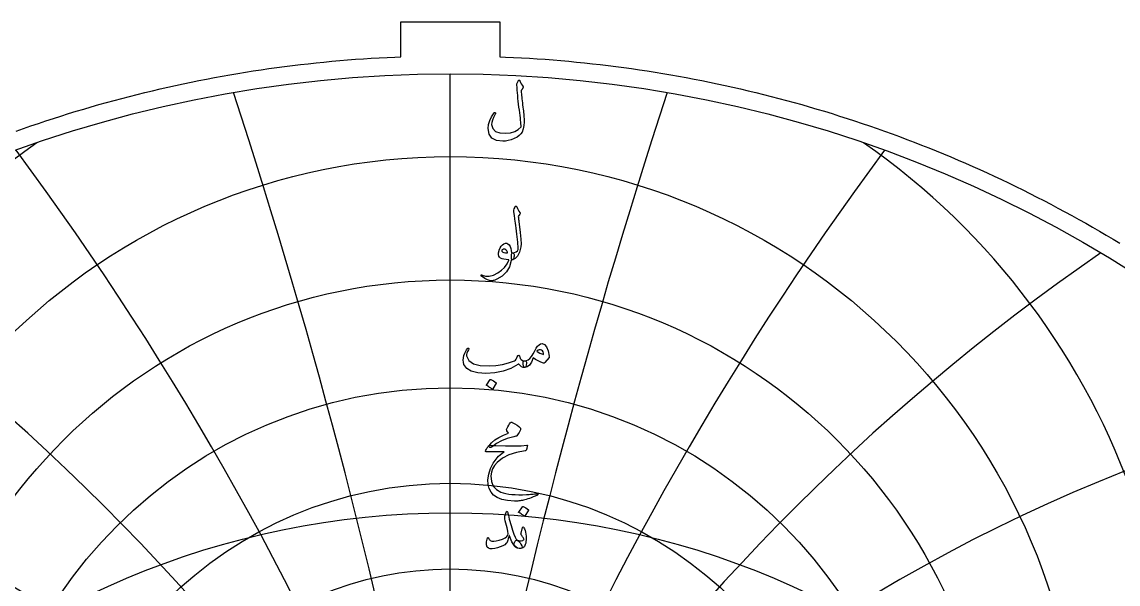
# Model space of a CAD drawing. Header units: millimetres. Extents: x -62 to 62, y -62 to 63.
# Drawn here: x -20.5 to 31.9, y 36.4 to 63.2 of the extents above; entities that cross this region are included whole.
import ezdxf

# ---------------------------------------------------------------- set-up
doc = ezdxf.new("R2010")
doc.units = ezdxf.units.MM
for name, color, linetype in [('CUT_OUTER', 1, 'Continuous'), ('ENGRAVE', 7, 'Continuous'), ('ENGRAVE_FINE', 8, 'Continuous'), ('TEXT', 5, 'Continuous')]:
    doc.layers.add(name, color=color, linetype=linetype)

msp = doc.modelspace()

# ---------------------------------------------------------------- linework, layer by layer
at = {"layer": 'CUT_OUTER'}
msp.add_lwpolyline([(-20.7566, 58.0109), (-20.4003, 58.1372), (-20.0432, 58.2612), (-19.6853, 58.3831), (-19.3267, 58.5028), (-18.9674, 58.6203), (-18.6073, 58.7356), (-18.2466, 58.8486), (-17.8852, 58.9595), (-17.5231, 59.0681), (-17.1603, 59.1745), (-16.7969, 59.2787), (-16.4328, 59.3807), (-16.0682, 59.4804), (-15.7029, 59.5778), (-15.3371, 59.6731), (-14.9706, 59.7661), (-14.6036, 59.8568), (-14.2361, 59.9453), (-13.868, 60.0315), (-13.4994, 60.1154), (-13.1303, 60.1971), (-12.7606, 60.2766), (-12.3906, 60.3537), (-12.02, 60.4286), (-11.649, 60.5012), (-11.2775, 60.5716), (-10.9057, 60.6396), (-10.5334, 60.7054), (-10.1607, 60.7689), (-9.7876, 60.8301), (-9.4142, 60.889), (-9.0404, 60.9456), (-8.6663, 61), (-8.2919, 61.052), (-7.9171, 61.1017), (-7.542, 61.1491), (-7.1667, 61.1943), (-6.7911, 61.2371), (-6.4152, 61.2776), (-6.0391, 61.3158), (-5.6627, 61.3517), (-5.2862, 61.3853), (-4.9094, 61.4166), (-4.5325, 61.4456), (-4.1554, 61.4722), (-3.7781, 61.4966), (-3.4007, 61.5186), (-3.0232, 61.5383), (-2.6455, 61.5557), (-2.3625, 61.567), (-2.3625, 63.2325), (2.3625, 63.2325), (2.3625, 61.567), (2.6455, 61.5557), (3.0232, 61.5383), (3.4007, 61.5186), (3.7781, 61.4966), (4.1554, 61.4722), (4.5325, 61.4456), (4.9094, 61.4166), (5.2862, 61.3853), (5.6627, 61.3517), (6.0391, 61.3158), (6.4152, 61.2776), (6.7911, 61.2371), (7.1667, 61.1943), (7.542, 61.1491), (7.9171, 61.1017), (8.2919, 61.052), (8.6663, 61), (9.0404, 60.9456), (9.4142, 60.889), (9.7876, 60.8301), (10.1607, 60.7689), (10.5334, 60.7054), (10.9057, 60.6396), (11.2775, 60.5716), (11.649, 60.5012), (12.02, 60.4286), (12.3906, 60.3537), (12.7606, 60.2766), (13.1303, 60.1971), (13.4994, 60.1154), (13.868, 60.0315), (14.2361, 59.9453), (14.6036, 59.8568), (14.9706, 59.7661), (15.3371, 59.6731), (15.7029, 59.5778), (16.0682, 59.4804), (16.4328, 59.3807), (16.7969, 59.2787), (17.1603, 59.1745), (17.5231, 59.0681), (17.8852, 58.9595), (18.2466, 58.8486), (18.6073, 58.7356), (18.9674, 58.6203), (19.3267, 58.5028), (19.6853, 58.3831), (20.0432, 58.2612), (20.4003, 58.1372), (20.7566, 58.0109), (21.1122, 57.8824), (21.4669, 57.7518), (21.8209, 57.619), (22.174, 57.484), (22.5263, 57.3469), (22.8778, 57.2076), (23.2284, 57.0661), (23.5781, 56.9225), (23.9269, 56.7768), (24.2748, 56.6289), (24.6218, 56.4789), (24.9679, 56.3267), (25.3131, 56.1725), (25.6573, 56.0161), (26.0005, 55.8576), (26.3427, 55.697), (26.684, 55.5344), (27.0242, 55.3696), (27.3635, 55.2027), (27.7017, 55.0338), (28.0388, 54.8628), (28.3749, 54.6897), (28.71, 54.5146), (29.0439, 54.3374), (29.3768, 54.1581), (29.7085, 53.9769), (30.0392, 53.7936), (30.3687, 53.6082), (30.6971, 53.4209), (31.0243, 53.2315), (31.3503, 53.0402), (31.6752, 52.8468), (31.9988, 52.6515)], dxfattribs=at)
at = {"layer": 'ENGRAVE'}
msp.add_lwpolyline([(0, -60.75), (0, 60.75)], dxfattribs=at)
for centre, radius in [((0, 0), 60.75), ((0, 26.6565), 30.1356), ((0, 24.7549), 26.1436), ((0, 23.22), 22.5259), ((0, 21.98), 19.1992), ((0, 0), 39.7663), ((0, 20.9827), 16.1)]:
    msp.add_circle(centre, radius, dxfattribs=at)
for centre, radius, start, end in [((0, 29.0253), 34.6141, 124.80163, 55.19837), ((0, 32.0053), 39.7351, 154.69046, 25.30954), ((0, 35.8091), 45.7239, 174.4344, 5.5656)]:
    msp.add_arc(centre, radius, start, end, dxfattribs=at)
at = {"layer": 'ENGRAVE_FINE'}
for centre, radius, start, end in [((-294.4032, -33.3679), 298.9448, 3.647737, 18.170939), ((-294.4032, -33.3679), 298.9448, 3.647737, 18.170939), ((294.4032, -33.3679), 298.9448, 161.829061, 176.352263), ((294.4032, -33.3679), 298.9448, 161.829061, 176.352263), ((-142.6249, -33.3679), 151.7783, 7.344159, 36.585691), ((-142.6249, -33.3679), 151.7783, 7.344159, 36.585691), ((142.6249, -33.3679), 151.7783, 143.414309, 172.655841), ((142.6249, -33.3679), 151.7783, 143.414309, 172.655841), ((-89.9129, -33.3679), 103.8225, 11.140372, 55.492982), ((-89.9129, -33.3679), 103.8225, 11.140372, 55.492982), ((89.9129, -33.3679), 103.8225, 124.507018, 168.859628), ((89.9129, -33.3679), 103.8225, 124.507018, 168.859628), ((-61.8654, -33.3679), 80.7595, 15.092561, 75.137638), ((-61.8654, -33.3679), 80.7595, 15.092561, 75.137638), ((61.8654, -33.3679), 80.7595, 104.862362, 164.907439), ((61.8654, -33.3679), 80.7595, 104.862362, 164.907439)]:
    msp.add_arc(centre, radius, start, end, dxfattribs=at)
at = {"layer": 'TEXT'}
for points in [[(3.2532, 60.4304), (3.2595, 60.4414), (3.2676, 60.4493), (3.2775, 60.454), (3.2892, 60.4556), (3.3008, 60.4535), (3.3107, 60.4475), (3.3188, 60.4374), (3.3251, 60.4232), (3.3585, 60.3408), (3.3942, 60.2696), (3.4322, 60.2097), (3.4724, 60.161), (3.4843, 60.1435), (3.4877, 60.1232), (3.4825, 60.1003), (3.4688, 60.0747), (3.46, 60.0624), (3.4517, 60.0505), (3.4439, 60.039), (3.4365, 60.028), (3.4295, 60.0177), (3.423, 60.0083), (3.4169, 59.9997), (3.4113, 59.9921), (3.4019, 59.9782), (3.3951, 59.9616), (3.3911, 59.9423), (3.3898, 59.9203), (3.394, 59.8582), (3.3996, 59.7905), (3.4066, 59.7171), (3.4149, 59.6382), (3.4243, 59.5537), (3.4347, 59.4635), (3.4459, 59.3678), (3.458, 59.2664), (3.4716, 59.1652), (3.4836, 59.0701), (3.4941, 58.9811), (3.5029, 58.8981), (3.5104, 58.821), (3.5168, 58.7495), (3.5221, 58.6836), (3.5263, 58.6233), (3.531, 58.4448), (3.5164, 58.2757), (3.4825, 58.116), (3.4293, 57.9658), (3.3774, 57.8776), (3.2972, 57.796), (3.1888, 57.7213), (3.052, 57.6532), (2.9038, 57.5969), (2.7646, 57.5571), (2.6344, 57.534), (2.5131, 57.5275), (2.2095, 57.5693), (1.9922, 57.6838), (1.861, 57.871), (1.8161, 58.1311), (1.8318, 58.3249), (1.8826, 58.5146), (1.9684, 58.7003), (2.0892, 58.8819), (2.0984, 58.8925), (2.108, 58.899), (2.1181, 58.9015), (2.1287, 58.8999), (2.1399, 58.8956), (2.1485, 58.89), (2.1543, 58.8831), (2.1574, 58.8748), (2.1597, 58.8624), (2.1592, 58.8505), (2.1561, 58.8391), (2.1503, 58.8281), (2.0678, 58.6675), (2.011, 58.5308), (1.9798, 58.4178), (1.9742, 58.3287), (2.0342, 58.1367), (2.1637, 58.0026), (2.3629, 57.9265), (2.6317, 57.9083), (2.874, 57.9346), (3.0799, 57.9954), (3.2494, 58.0909), (3.3826, 58.2209), (3.3798, 58.2836), (3.3749, 58.357), (3.3681, 58.4408), (3.3592, 58.5353), (3.3481, 58.6405), (3.3345, 58.7567), (3.3185, 58.8839), (3.2999, 59.0221), (3.2824, 59.1647), (3.2658, 59.305), (3.2501, 59.4431), (3.2353, 59.5789), (3.2216, 59.7125), (3.2092, 59.8439), (3.1982, 59.973), (3.1886, 60.0999), (3.1742, 60.222), (3.1749, 60.236), (3.1769, 60.249), (3.1803, 60.2611), (3.185, 60.2723)], [(3.0359, 54.235), (3.0601, 54.2936), (3.079, 54.3401), (3.0925, 54.3745), (3.1005, 54.3967), (3.1068, 54.4108), (3.1149, 54.4209), (3.1248, 54.427), (3.1365, 54.429), (3.1497, 54.4268), (3.1607, 54.42), (3.1695, 54.4088), (3.176, 54.3931), (3.2058, 54.3161), (3.2416, 54.2467), (3.2831, 54.1849), (3.3305, 54.1308), (3.3437, 54.1135), (3.3475, 54.094), (3.3419, 54.0722), (3.3269, 54.0482), (3.2478, 53.9368), (3.2532, 53.887), (3.2586, 53.838), (3.264, 53.79), (3.2694, 53.7428), (3.2748, 53.6965), (3.2802, 53.6512), (3.2856, 53.6067), (3.291, 53.5632), (3.3406, 53.1599), (3.3709, 52.8446), (3.3819, 52.6174), (3.3736, 52.4782), (3.3058, 52.2255), (3.2173, 52.0389), (3.1082, 51.9184), (2.9784, 51.8638), (2.9748, 51.8638), (2.9712, 51.8638), (2.9676, 51.8638), (2.964, 51.8638), (2.9427, 51.884), (2.929, 51.9303), (2.9229, 52.0026), (2.9245, 52.1009), (2.9279, 52.1373), (2.938, 52.1638), (2.9548, 52.1804), (2.9784, 52.1871), (3.0695, 52.2053), (3.1454, 52.2383), (3.2061, 52.2862), (3.2514, 52.3488), (3.2484, 52.424), (3.2429, 52.5096), (3.2349, 52.6055), (3.2245, 52.7117), (3.2118, 52.8278), (3.1971, 52.9533), (3.1804, 53.0883), (3.1616, 53.2326), (3.1443, 53.3745), (3.1284, 53.5021), (3.1138, 53.6153), (3.1005, 53.7141), (3.0891, 53.7985), (3.0799, 53.8686), (3.0729, 53.9242), (3.0682, 53.9656), (3.0323, 54.1703), (3.0312, 54.1906), (3.0314, 54.2081), (3.0329, 54.2229), (3.0359, 54.235)], [(2.9065, 51.8243), (2.8223, 51.5286), (2.6811, 51.2809), (2.4828, 51.0813), (2.2275, 50.9297), (2.1918, 50.9143), (2.1565, 50.9005), (2.1217, 50.8883), (2.0874, 50.8776), (2.0537, 50.8687), (2.0209, 50.8619), (1.989, 50.857), (1.958, 50.8542), (1.8808, 50.8652), (1.7784, 50.9054), (1.6509, 50.9748), (1.4982, 51.0734), (1.4818, 51.0875), (1.4721, 51.1012), (1.4692, 51.1145), (1.473, 51.1273), (1.4816, 51.1372), (1.4928, 51.1417), (1.5067, 51.1408), (1.5233, 51.1345), (1.6821, 51.0831), (1.8601, 51.0833), (2.0575, 51.1351), (2.2742, 51.2387), (2.4511, 51.3588), (2.5976, 51.5), (2.7134, 51.6624), (2.7987, 51.8458), (2.7981, 51.8523), (2.7961, 51.8575), (2.7927, 51.8613), (2.788, 51.8638), (2.6642, 51.871), (2.5589, 51.8854), (2.472, 51.9069), (2.4035, 51.9357), (2.3506, 51.9801), (2.3173, 52.0416), (2.3038, 52.1202), (2.3101, 52.2159), (2.3122, 52.2286), (2.3146, 52.2415), (2.3175, 52.2546), (2.3209, 52.268), (2.3247, 52.2818), (2.329, 52.2963), (2.3337, 52.3114), (2.3389, 52.3273), (2.3811, 52.4299), (2.4323, 52.515), (2.4925, 52.5826), (2.5616, 52.6326), (2.6324, 52.66), (2.6973, 52.6596), (2.7563, 52.6313), (2.8095, 52.5752), (2.856, 52.497), (2.8913, 52.4063), (2.9153, 52.303), (2.9281, 52.1871), (2.9352, 52.1873), (2.942, 52.1876), (2.9486, 52.1882), (2.955, 52.1889), (2.9614, 52.1897), (2.9681, 52.1903), (2.9749, 52.1906), (2.982, 52.1907), (3.0062, 52.1856), (3.0251, 52.1701), (3.0386, 52.1443), (3.0466, 52.1081), (3.05, 52.0684), (3.0493, 52.0282), (3.0446, 51.9875), (3.0359, 51.9464), (3.0244, 51.9103), (3.0116, 51.8845), (2.9975, 51.869), (2.982, 51.8638), (2.9137, 51.8638), (2.9133, 51.8573), (2.9119, 51.8485), (2.9097, 51.8375), (2.9065, 51.8243)], [(2.7341, 52.2267), (2.6964, 52.2925), (2.655, 52.3389), (2.6101, 52.3661), (2.5616, 52.374), (2.5327, 52.3663), (2.5068, 52.3542), (2.4842, 52.3376), (2.4646, 52.3165), (2.4583, 52.3053), (2.4574, 52.2931), (2.4619, 52.2801), (2.4718, 52.2662), (2.5089, 52.2336), (2.5625, 52.2114), (2.6328, 52.1995), (2.7197, 52.1979), (2.7287, 52.1997), (2.7341, 52.2051), (2.7359, 52.2141), (2.7341, 52.2267)], [(4.3975, 47.8536), (4.51, 47.8137), (4.6032, 47.701), (4.6771, 47.5155), (4.7316, 47.2572), (4.7337, 47.2386), (4.7325, 47.2222), (4.7283, 47.2081), (4.7209, 47.1962), (4.5233, 46.9483), (4.5096, 46.9332), (4.4936, 46.924), (4.4754, 46.9207), (4.455, 46.9231), (4.3207, 46.9689), (4.1945, 47.0273), (4.0764, 47.0983), (3.9664, 47.1818), (3.8777, 46.9759), (3.7805, 46.8288), (3.6747, 46.7406), (3.5604, 46.7112), (3.5476, 46.7159), (3.5344, 46.73), (3.5207, 46.7536), (3.5065, 46.7866), (3.4847, 46.8683), (3.4769, 46.9339), (3.4829, 46.9833), (3.5029, 47.0165), (3.5146, 47.0244), (3.5281, 47.03), (3.5433, 47.0334), (3.5604, 47.0345), (3.6421, 47.0484), (3.7221, 47.0866), (3.8002, 47.149), (3.8766, 47.2357), (3.91, 47.286), (3.9601, 47.3686), (4.0268, 47.4836), (4.1101, 47.6309), (4.1752, 47.7283), (4.2448, 47.798), (4.3189, 47.8397), (4.3975, 47.8536)], [(0.8191, 47.6237), (0.8319, 47.6376), (0.8452, 47.6435), (0.8589, 47.6412), (0.873, 47.6309), (0.8838, 47.6174), (0.8874, 47.6022), (0.8838, 47.5851), (0.873, 47.5662), (0.8182, 47.4813), (0.7832, 47.4028), (0.7679, 47.3305), (0.7724, 47.2644), (0.8849, 47.0475), (1.1039, 46.8962), (1.4292, 46.8104), (1.861, 46.7902), (2.1815, 46.8138), (2.4889, 46.8629), (2.7833, 46.9377), (3.0646, 47.0381), (3.1142, 47.0675), (3.1553, 47.1126), (3.1879, 47.1735), (3.2119, 47.2501), (3.22, 47.2718), (3.2335, 47.2869), (3.2523, 47.2952), (3.2766, 47.2968), (3.2939, 47.2894), (3.3062, 47.2743), (3.3136, 47.2516), (3.3161, 47.2213), (3.3329, 47.1463), (3.3799, 47.0902), (3.4569, 47.0529), (3.564, 47.0345), (3.6026, 47.026), (3.6287, 47.004), (3.6421, 46.9685), (3.643, 46.9195), (3.63, 46.8284), (3.6125, 46.7632), (3.5905, 46.7242), (3.564, 46.7112), (3.4852, 46.7215), (3.4104, 46.7525), (3.3397, 46.8041), (3.273, 46.8764), (3.2674, 46.8793), (3.2577, 46.8773), (3.244, 46.8704), (3.2263, 46.8585), (2.8913, 46.6698), (2.5257, 46.5351), (2.1296, 46.4543), (1.703, 46.4273), (1.3087, 46.4543), (1.0024, 46.5351), (0.7841, 46.6698), (0.6539, 46.8585), (0.6242, 46.9638), (0.6144, 47.0713), (0.6242, 47.1811), (0.6539, 47.2932), (0.6938, 47.3974), (0.7347, 47.4872), (0.7765, 47.5626), (0.8191, 47.6237)], [(4.1388, 47.5016), (4.2062, 47.4454), (4.2825, 47.3992), (4.3679, 47.3628), (4.4622, 47.3363), (4.457, 47.407), (4.4379, 47.4647), (4.4049, 47.5094), (4.358, 47.5411), (4.3039, 47.5575), (4.2493, 47.5563), (4.1943, 47.5377), (4.1388, 47.5016)], [(1.9077, 46.1327), (1.9122, 46.1372), (1.9185, 46.1399), (1.9266, 46.1408), (1.9365, 46.1399), (2.0063, 46.1116), (2.0721, 46.077), (2.1339, 46.0362), (2.1916, 45.989), (2.1972, 45.9818), (2.1997, 45.9746), (2.199, 45.9675), (2.1952, 45.9603), (2.0263, 45.6872), (2.02, 45.6807), (2.0119, 45.6791), (2.0021, 45.6825), (1.9904, 45.6908), (1.9803, 45.698), (1.9643, 45.7088), (1.9426, 45.7231), (1.9149, 45.7411), (1.881, 45.7627), (1.8404, 45.7878), (1.793, 45.8166), (1.7389, 45.8489), (1.7317, 45.8543), (1.7281, 45.8597), (1.7281, 45.8651), (1.7317, 45.8705)], [(3.0323, 43.3983), (2.7184, 43.3164), (2.4413, 43.2106), (2.201, 43.081), (1.9976, 42.9277), (1.9664, 42.9041), (1.9374, 42.8909), (1.9107, 42.8879), (1.8862, 42.8953), (1.8577, 42.9293), (1.8619, 42.9771), (1.899, 43.0388), (1.9688, 43.1145), (2.1339, 43.2515), (2.3236, 43.375), (2.538, 43.485), (2.7772, 43.5816), (2.7089, 43.6822), (2.6961, 43.7073), (2.6901, 43.7325), (2.6907, 43.7576), (2.6981, 43.7828), (2.7464, 43.8786), (2.7907, 43.9579), (2.8309, 44.0206), (2.867, 44.0666), (2.8901, 44.0884), (2.9128, 44.0998), (2.935, 44.1009), (2.9568, 44.0917), (3.0832, 44.0203), (3.1895, 43.9534), (3.2755, 43.891), (3.3413, 43.8331), (3.354, 43.8144), (3.3601, 43.7908), (3.3594, 43.7623), (3.352, 43.7289), (3.3289, 43.6765), (3.2918, 43.613), (3.2409, 43.5382), (3.176, 43.4522), (3.1589, 43.4394), (3.1293, 43.4262), (3.0871, 43.4125), (3.0323, 43.3983)], [(2.1844, 42.9816), (2.6454, 42.9654), (3.044, 42.9636), (3.3801, 42.9762), (3.6538, 43.0031), (3.6622, 43.0041), (3.6695, 43.0036), (3.6757, 43.0014), (3.6808, 42.9977), (3.6845, 42.9927), (3.6866, 42.9865), (3.6872, 42.9792), (3.6862, 42.9708), (3.6791, 42.938), (3.6722, 42.9079), (3.6656, 42.8805), (3.6592, 42.8558), (3.653, 42.8338), (3.6471, 42.8145), (3.6414, 42.7979), (3.6359, 42.784), (3.6242, 42.7617), (3.6107, 42.7454), (3.5954, 42.7348), (3.5784, 42.7301), (3.1634, 42.6549), (2.8023, 42.537), (2.4952, 42.3764), (2.2419, 42.1732), (2.1139, 42.027), (2.0209, 41.8723), (1.963, 41.7091), (1.9401, 41.5373), (1.9621, 41.2676), (2.0497, 41.0478), (2.2028, 40.8778), (2.4215, 40.7577), (2.5349, 40.7213), (2.6595, 40.6912), (2.7954, 40.6674), (2.9425, 40.6499), (3.1005, 40.6384), (3.2694, 40.6328), (3.449, 40.633), (3.6394, 40.6391), (3.7071, 40.6429), (3.7737, 40.6472), (3.8392, 40.6519), (3.9035, 40.6571), (3.9663, 40.6627), (4.027, 40.6687), (4.0857, 40.6753), (4.1424, 40.6822), (4.1597, 40.6831), (4.1721, 40.6786), (4.1795, 40.6687), (4.182, 40.6535), (4.1806, 40.6357), (4.1766, 40.622), (4.1698, 40.6124), (4.1604, 40.6068), (4.0589, 40.5639), (3.9628, 40.525), (3.8721, 40.4902), (3.7868, 40.4595), (3.707, 40.4325), (3.6332, 40.4092), (3.5651, 40.3894), (3.5029, 40.3732), (3.4444, 40.3613), (3.3875, 40.3508), (3.3322, 40.3416), (3.2784, 40.3337), (3.2259, 40.3277), (3.1746, 40.3238), (3.1245, 40.3223), (3.0754, 40.3229), (2.7404, 40.349), (2.461, 40.4056), (2.2374, 40.4927), (2.0694, 40.6104), (1.9461, 40.7574), (1.8601, 40.9292), (1.8114, 41.1257), (1.8, 41.3469), (1.8352, 41.6213), (1.9194, 41.8876), (2.0526, 42.1458), (2.2347, 42.396), (2.3059, 42.4716), (2.3865, 42.5442), (2.4765, 42.6135), (2.576, 42.6798), (1.7066, 42.687), (1.6857, 42.696), (1.6769, 42.7121), (1.6803, 42.7355), (1.6958, 42.766), (1.725, 42.8105), (1.7515, 42.8504), (1.7753, 42.8859), (1.7964, 42.9169), (1.8148, 42.9432), (1.8305, 42.9645), (1.8435, 42.9809), (1.8539, 42.9924), (1.8772, 42.9944), (1.9401, 42.9933), (2.0425, 42.989), (2.1844, 42.9816)], [(2.7538, 39.7509), (2.7745, 39.6567), (2.7969, 39.5609), (2.8212, 39.4636), (2.8472, 39.3647), (2.8751, 39.2637), (2.9047, 39.1603), (2.9362, 39.0545), (2.9694, 38.9461), (3.0365, 38.7512), (3.0978, 38.6048), (3.1533, 38.5069), (3.2029, 38.4575), (3.2463, 38.4281), (3.2901, 38.3865), (3.3343, 38.3329), (3.379, 38.2671), (3.4212, 38.1856), (3.4329, 38.1243), (3.414, 38.0832), (3.3646, 38.0623), (3.205, 38.0785), (3.0637, 38.1845), (2.9409, 38.3803), (2.8365, 38.6659), (2.8342, 38.6706), (2.8311, 38.674), (2.827, 38.676), (2.8221, 38.6767), (2.8185, 38.676), (2.8149, 38.674), (2.8113, 38.6706), (2.8077, 38.6659), (2.7976, 38.6196), (2.7853, 38.5707), (2.7707, 38.519), (2.7538, 38.4647), (2.7354, 38.4133), (2.7161, 38.3704), (2.6959, 38.336), (2.6748, 38.3102), (2.5989, 38.244), (2.5041, 38.1854), (2.3905, 38.1344), (2.258, 38.091), (2.1233, 38.0589), (2.0065, 38.0452), (1.9077, 38.05), (1.8269, 38.0731), (1.7577, 38.131), (1.7263, 38.233), (1.7326, 38.3789), (1.7766, 38.5689), (1.7809, 38.5752), (1.7865, 38.5797), (1.7935, 38.5824), (1.8018, 38.5832), (1.8116, 38.5821), (1.8197, 38.5788), (1.826, 38.5731), (1.8305, 38.5653), (1.8476, 38.5255), (1.8664, 38.4925), (1.8871, 38.4663), (1.9095, 38.4467), (1.9796, 38.4207), (2.0748, 38.4144), (2.1952, 38.4279), (2.3407, 38.4611), (2.4958, 38.5109), (2.6164, 38.5671), (2.7024, 38.6295), (2.7538, 38.6982), (2.7624, 38.7678), (2.7484, 38.8868), (2.7121, 39.0552), (2.6532, 39.2731), (2.6249, 39.3878), (2.6083, 39.4805), (2.6034, 39.5513), (2.6101, 39.6), (2.6784, 39.794), (2.6858, 39.8144), (2.6937, 39.829), (2.702, 39.8378), (2.7107, 39.8407), (2.7215, 39.8351), (2.7323, 39.8183), (2.7431, 39.7902), (2.7538, 39.7509)], [(3.4472, 40.0599), (3.4517, 40.0644), (3.458, 40.0671), (3.4661, 40.0679), (3.476, 40.0671), (3.5458, 40.0388), (3.6116, 40.0042), (3.6734, 39.9633), (3.7311, 39.9162), (3.7367, 39.909), (3.7391, 39.9018), (3.7385, 39.8946), (3.7347, 39.8874), (3.5658, 39.6144), (3.5595, 39.6079), (3.5514, 39.6063), (3.5415, 39.6097), (3.5299, 39.618), (3.5198, 39.6251), (3.5038, 39.6359), (3.482, 39.6503), (3.4544, 39.6683), (3.4205, 39.6898), (3.3799, 39.715), (3.3325, 39.7437), (3.2784, 39.776), (3.2712, 39.7814), (3.2676, 39.7868), (3.2676, 39.7922), (3.2712, 39.7976)], [(3.4796, 38.5904), (3.4585, 38.6257), (3.4383, 38.656), (3.4189, 38.6814), (3.4005, 38.7018), (3.3873, 38.7193), (3.3799, 38.7395), (3.3783, 38.7624), (3.3826, 38.788), (3.458, 39.0611), (3.4686, 39.0849), (3.4823, 39.0916), (3.4991, 39.0813), (3.5191, 39.0539), (3.5492, 38.9957), (3.5748, 38.9255), (3.5959, 38.843), (3.6125, 38.7485), (3.6222, 38.6578), (3.626, 38.5689), (3.624, 38.4818), (3.6161, 38.3964), (3.6033, 38.3221), (3.5865, 38.2572), (3.5656, 38.2017), (3.5406, 38.1557), (3.5099, 38.1216), (3.4679, 38.0946), (3.4147, 38.0749), (3.3502, 38.0623), (3.2842, 38.0598), (3.2227, 38.0704), (3.1657, 38.094), (3.1131, 38.1306), (3.0725, 38.177), (3.0511, 38.2303), (3.0491, 38.2902), (3.0664, 38.3569), (3.094, 38.4115), (3.1266, 38.4458), (3.1641, 38.46), (3.2065, 38.4539), (3.3044, 38.4303), (3.3898, 38.4279), (3.4625, 38.4465), (3.5227, 38.4862), (3.524, 38.4968), (3.5173, 38.5177), (3.5025, 38.5489), (3.4796, 38.5904)]]:
    msp.add_lwpolyline(points, close=True, dxfattribs=at)

doc.saveas('drawing.dxf')
